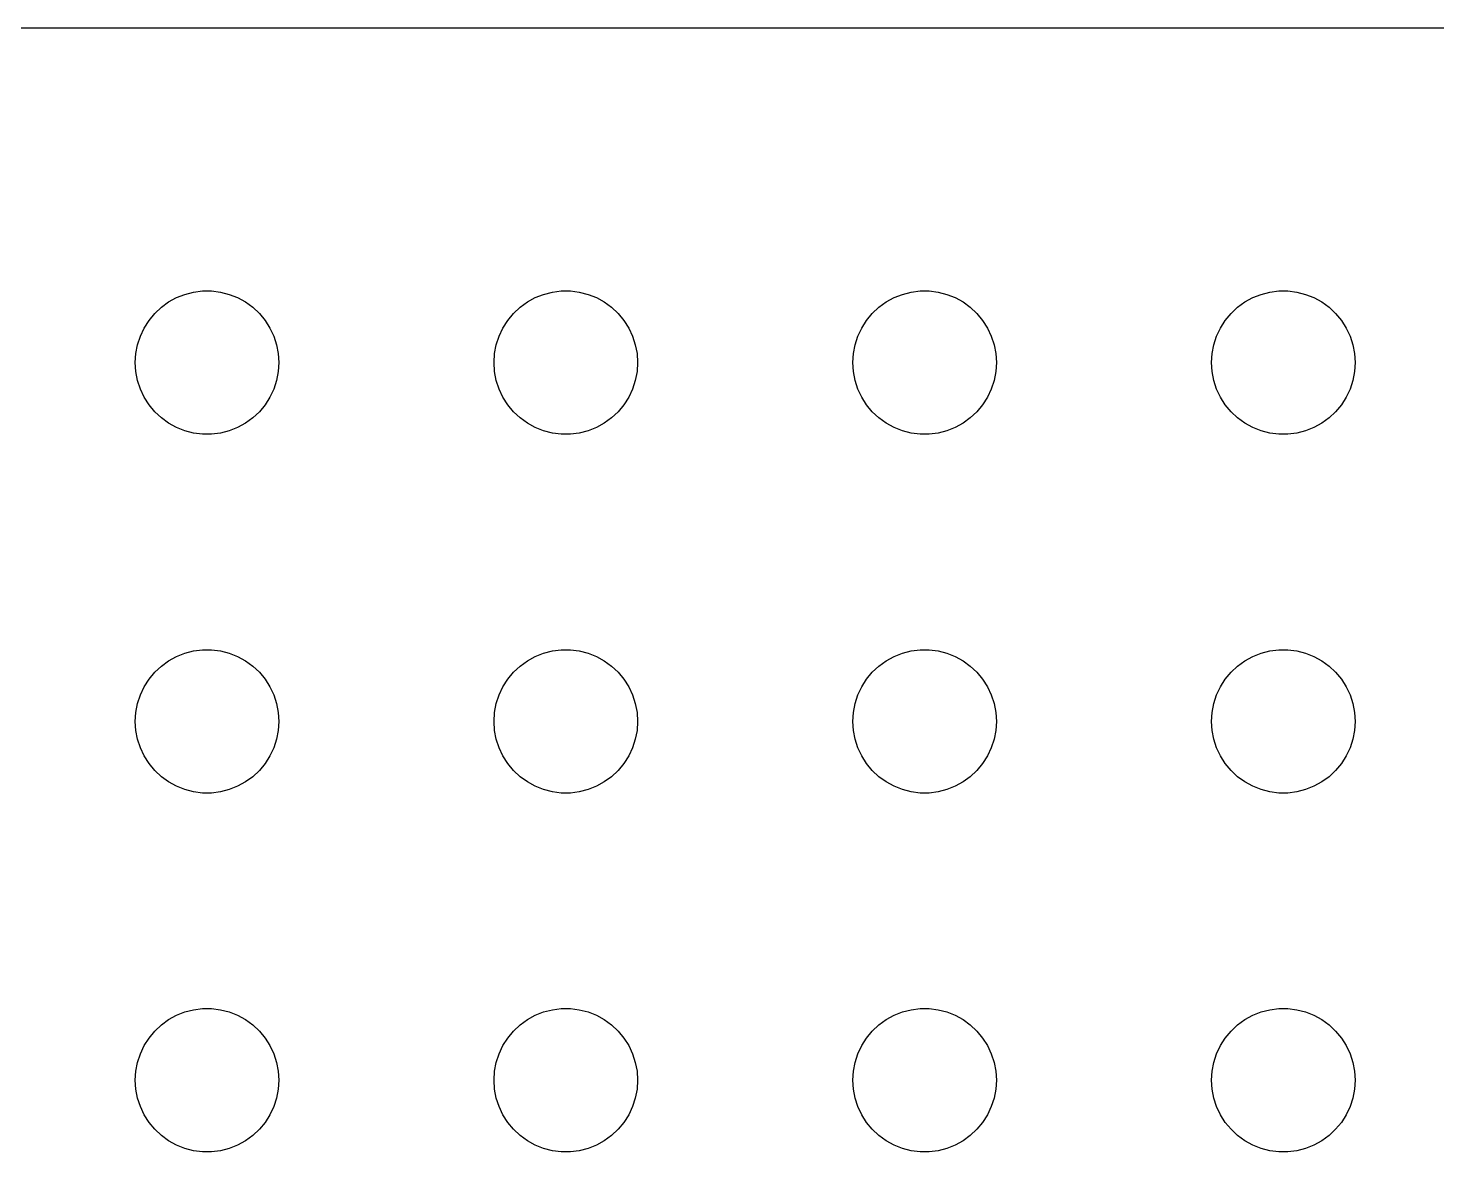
# Model space of a CAD drawing. Header units: metres. Extents: x -112 to 112, y -44 to 44.
# Drawn here: x -3.74 to 25.71, y 21 to 44.49 of the extents above; entities that cross this region are included whole.
import ezdxf

# ---------------------------------------------------------------- set-up
doc = ezdxf.new("R2010")
doc.units = ezdxf.units.M

msp = doc.modelspace()

# ---------------------------------------------------------------- linework, layer by layer
for p, q in [((107.314, 44.4901), (-107.314, 44.4901)), ((-0.638657, 38.8572), (-0.463516, 38.9266)), ((-0.463516, 38.9266), (-0.281067, 38.9734)), ((-0.281067, 38.9734), (-0.094177, 38.997)), ((-0.094177, 38.997), (0.094177, 38.997)), ((0.094177, 38.997), (0.281067, 38.9734)), ((0.281067, 38.9734), (0.463516, 38.9266)), ((0.463516, 38.9266), (0.638657, 38.8572)), ((6.86133, 38.8572), (7.03647, 38.9266)), ((7.03647, 38.9266), (7.21892, 38.9734)), ((7.21892, 38.9734), (7.40581, 38.997)), ((7.40581, 38.997), (7.59418, 38.997)), ((7.59418, 38.997), (7.78107, 38.9734)), ((7.78107, 38.9734), (7.96352, 38.9266)), ((7.96352, 38.9266), (8.13866, 38.8572)), ((14.3613, 38.8572), (14.5365, 38.9266)), ((14.5365, 38.9266), (14.7189, 38.9734)), ((14.7189, 38.9734), (14.9058, 38.997)), ((14.9058, 38.997), (15.0942, 38.997)), ((15.0942, 38.997), (15.2811, 38.9734)), ((15.2811, 38.9734), (15.4635, 38.9266)), ((15.4635, 38.9266), (15.6387, 38.8572)), ((21.8613, 38.8572), (22.0365, 38.9266)), ((22.0365, 38.9266), (22.2189, 38.9734)), ((22.2189, 38.9734), (22.4058, 38.997)), ((22.4058, 38.997), (22.5942, 38.997)), ((22.5942, 38.997), (22.7811, 38.9734)), ((22.7811, 38.9734), (22.9635, 38.9266)), ((22.9635, 38.9266), (23.1387, 38.8572)), ((-1.09344, 38.5268), (-0.956131, 38.6558)), ((-0.956131, 38.6558), (-0.803726, 38.7665)), ((-0.803726, 38.7665), (-0.638657, 38.8572)), ((0.638657, 38.8572), (0.803726, 38.7665)), ((0.803726, 38.7665), (0.956131, 38.6558)), ((0.956131, 38.6558), (1.09344, 38.5268)), ((6.40654, 38.5268), (6.54385, 38.6558)), ((6.54385, 38.6558), (6.69626, 38.7665)), ((6.69626, 38.7665), (6.86133, 38.8572)), ((8.13866, 38.8572), (8.30373, 38.7665)), ((8.30373, 38.7665), (8.45613, 38.6558)), ((8.45613, 38.6558), (8.59344, 38.5268)), ((13.9065, 38.5268), (14.0439, 38.6558)), ((14.0439, 38.6558), (14.1963, 38.7665)), ((14.1963, 38.7665), (14.3613, 38.8572)), ((15.6387, 38.8572), (15.8037, 38.7665)), ((15.8037, 38.7665), (15.9561, 38.6558)), ((15.9561, 38.6558), (16.0934, 38.5268)), ((21.4065, 38.5268), (21.5439, 38.6558)), ((21.5439, 38.6558), (21.6963, 38.7665)), ((21.6963, 38.7665), (21.8613, 38.8572)), ((23.1387, 38.8572), (23.3037, 38.7665)), ((23.3037, 38.7665), (23.4561, 38.6558)), ((23.4561, 38.6558), (23.5934, 38.5268)), ((-1.31445, 38.2226), (-1.21352, 38.3817)), ((-1.21352, 38.3817), (-1.09344, 38.5268)), ((1.09344, 38.5268), (1.21352, 38.3817)), ((1.21352, 38.3817), (1.31445, 38.2226)), ((6.18553, 38.2226), (6.28647, 38.3817)), ((6.28647, 38.3817), (6.40654, 38.5268)), ((8.59344, 38.5268), (8.71352, 38.3817)), ((8.71352, 38.3817), (8.81445, 38.2226)), ((13.6855, 38.2226), (13.7865, 38.3817)), ((13.7865, 38.3817), (13.9065, 38.5268)), ((16.0934, 38.5268), (16.2135, 38.3817)), ((16.2135, 38.3817), (16.3145, 38.2226)), ((21.1855, 38.2226), (21.2865, 38.3817)), ((21.2865, 38.3817), (21.4065, 38.5268)), ((23.5934, 38.5268), (23.7135, 38.3817)), ((23.7135, 38.3817), (23.8145, 38.2226)), ((-1.45287, 37.873), (-1.39465, 38.0522)), ((-1.39465, 38.0522), (-1.31445, 38.2226)), ((1.31445, 38.2226), (1.39465, 38.0522)), ((1.39465, 38.0522), (1.45287, 37.873)), ((6.04712, 37.873), (6.10533, 38.0522)), ((6.10533, 38.0522), (6.18553, 38.2226)), ((8.81445, 38.2226), (8.89465, 38.0522)), ((8.89465, 38.0522), (8.95287, 37.873)), ((13.5471, 37.873), (13.6053, 38.0522)), ((13.6053, 38.0522), (13.6855, 38.2226)), ((16.3145, 38.2226), (16.3947, 38.0522)), ((16.3947, 38.0522), (16.4529, 37.873)), ((21.0471, 37.873), (21.1053, 38.0522)), ((21.1053, 38.0522), (21.1855, 38.2226)), ((23.8145, 38.2226), (23.8947, 38.0522)), ((23.8947, 38.0522), (23.9529, 37.873)), ((-1.48816, 37.688), (-1.45287, 37.873)), ((1.45287, 37.873), (1.48816, 37.688)), ((6.01183, 37.688), (6.04712, 37.873)), ((8.95287, 37.873), (8.98816, 37.688)), ((13.5118, 37.688), (13.5471, 37.873)), ((16.4529, 37.873), (16.4882, 37.688)), ((21.0118, 37.688), (21.0471, 37.873)), ((23.9529, 37.873), (23.9882, 37.688)), ((-1.5, 37.5), (-1.48816, 37.688)), ((-1.48816, 37.312), (-1.5, 37.5)), ((1.48816, 37.688), (1.5, 37.5)), ((1.5, 37.5), (1.48816, 37.312)), ((6, 37.5), (6.01183, 37.688)), ((6.01183, 37.312), (6, 37.5)), ((8.98816, 37.688), (9, 37.5)), ((9, 37.5), (8.98816, 37.312)), ((13.5, 37.5), (13.5118, 37.688)), ((13.5118, 37.312), (13.5, 37.5)), ((16.4882, 37.688), (16.5, 37.5)), ((16.5, 37.5), (16.4882, 37.312)), ((21, 37.5), (21.0118, 37.688)), ((21.0118, 37.312), (21, 37.5)), ((23.9882, 37.688), (24, 37.5)), ((24, 37.5), (23.9882, 37.312)), ((-1.45287, 37.127), (-1.48816, 37.312)), ((-1.39465, 36.9478), (-1.45287, 37.127)), ((1.45287, 37.127), (1.39465, 36.9478)), ((1.48816, 37.312), (1.45287, 37.127)), ((6.04712, 37.127), (6.01183, 37.312)), ((6.10533, 36.9478), (6.04712, 37.127)), ((8.95287, 37.127), (8.89465, 36.9478)), ((8.98816, 37.312), (8.95287, 37.127)), ((13.5471, 37.127), (13.5118, 37.312)), ((13.6053, 36.9478), (13.5471, 37.127)), ((16.4529, 37.127), (16.3947, 36.9478)), ((16.4882, 37.312), (16.4529, 37.127)), ((21.0471, 37.127), (21.0118, 37.312)), ((21.1053, 36.9478), (21.0471, 37.127)), ((23.9529, 37.127), (23.8947, 36.9478)), ((23.9882, 37.312), (23.9529, 37.127)), ((-1.31445, 36.7774), (-1.39465, 36.9478)), ((1.39465, 36.9478), (1.31445, 36.7774)), ((6.18553, 36.7774), (6.10533, 36.9478)), ((8.89465, 36.9478), (8.81445, 36.7774)), ((13.6855, 36.7774), (13.6053, 36.9478)), ((16.3947, 36.9478), (16.3145, 36.7774)), ((21.1855, 36.7774), (21.1053, 36.9478)), ((23.8947, 36.9478), (23.8145, 36.7774)), ((-1.21352, 36.6183), (-1.31445, 36.7774)), ((-1.09344, 36.4732), (-1.21352, 36.6183)), ((1.21352, 36.6183), (1.09344, 36.4732)), ((1.31445, 36.7774), (1.21352, 36.6183)), ((6.28647, 36.6183), (6.18553, 36.7774)), ((6.40654, 36.4732), (6.28647, 36.6183)), ((8.71352, 36.6183), (8.59344, 36.4732)), ((8.81445, 36.7774), (8.71352, 36.6183)), ((13.7865, 36.6183), (13.6855, 36.7774)), ((13.9065, 36.4732), (13.7865, 36.6183)), ((16.2135, 36.6183), (16.0934, 36.4732)), ((16.3145, 36.7774), (16.2135, 36.6183)), ((21.2865, 36.6183), (21.1855, 36.7774)), ((21.4065, 36.4732), (21.2865, 36.6183)), ((23.7135, 36.6183), (23.5934, 36.4732)), ((23.8145, 36.7774), (23.7135, 36.6183)), ((-0.956131, 36.3442), (-1.09344, 36.4732)), ((-0.803726, 36.2335), (-0.956131, 36.3442)), ((-0.638657, 36.1428), (-0.803726, 36.2335)), ((0.803726, 36.2335), (0.638657, 36.1428)), ((0.956131, 36.3442), (0.803726, 36.2335)), ((1.09344, 36.4732), (0.956131, 36.3442)), ((6.54385, 36.3442), (6.40654, 36.4732)), ((6.69626, 36.2335), (6.54385, 36.3442)), ((6.86133, 36.1428), (6.69626, 36.2335)), ((8.30373, 36.2335), (8.13866, 36.1428)), ((8.45613, 36.3442), (8.30373, 36.2335)), ((8.59344, 36.4732), (8.45613, 36.3442)), ((14.0439, 36.3442), (13.9065, 36.4732)), ((14.1963, 36.2335), (14.0439, 36.3442)), ((14.3613, 36.1428), (14.1963, 36.2335)), ((15.8037, 36.2335), (15.6387, 36.1428)), ((15.9561, 36.3442), (15.8037, 36.2335)), ((16.0934, 36.4732), (15.9561, 36.3442)), ((21.5439, 36.3442), (21.4065, 36.4732)), ((21.6963, 36.2335), (21.5439, 36.3442)), ((21.8613, 36.1428), (21.6963, 36.2335)), ((23.3037, 36.2335), (23.1387, 36.1428)), ((23.4561, 36.3442), (23.3037, 36.2335)), ((23.5934, 36.4732), (23.4561, 36.3442)), ((-0.463516, 36.0734), (-0.638657, 36.1428)), ((-0.281067, 36.0266), (-0.463516, 36.0734)), ((-0.094177, 36.003), (-0.281067, 36.0266)), ((0.094177, 36.003), (-0.094177, 36.003)), ((0.281067, 36.0266), (0.094177, 36.003)), ((0.463516, 36.0734), (0.281067, 36.0266)), ((0.638657, 36.1428), (0.463516, 36.0734)), ((7.03647, 36.0734), (6.86133, 36.1428)), ((7.21892, 36.0266), (7.03647, 36.0734)), ((7.40581, 36.003), (7.21892, 36.0266)), ((7.59418, 36.003), (7.40581, 36.003)), ((7.78107, 36.0266), (7.59418, 36.003)), ((7.96352, 36.0734), (7.78107, 36.0266)), ((8.13866, 36.1428), (7.96352, 36.0734)), ((14.5365, 36.0734), (14.3613, 36.1428)), ((14.7189, 36.0266), (14.5365, 36.0734)), ((14.9058, 36.003), (14.7189, 36.0266)), ((15.0942, 36.003), (14.9058, 36.003)), ((15.2811, 36.0266), (15.0942, 36.003)), ((15.4635, 36.0734), (15.2811, 36.0266)), ((15.6387, 36.1428), (15.4635, 36.0734)), ((22.0365, 36.0734), (21.8613, 36.1428)), ((22.2189, 36.0266), (22.0365, 36.0734)), ((22.4058, 36.003), (22.2189, 36.0266)), ((22.5942, 36.003), (22.4058, 36.003)), ((22.7811, 36.0266), (22.5942, 36.003)), ((22.9635, 36.0734), (22.7811, 36.0266)), ((23.1387, 36.1428), (22.9635, 36.0734)), ((-0.956131, 31.1558), (-0.803726, 31.2665)), ((-0.803726, 31.2665), (-0.638657, 31.3572)), ((-0.638657, 31.3572), (-0.463516, 31.4266)), ((-0.463516, 31.4266), (-0.281067, 31.4734)), ((-0.281067, 31.4734), (-0.094177, 31.497)), ((-0.094177, 31.497), (0.094177, 31.497)), ((0.094177, 31.497), (0.281067, 31.4734)), ((0.281067, 31.4734), (0.463516, 31.4266)), ((0.463516, 31.4266), (0.638657, 31.3572)), ((0.638657, 31.3572), (0.803726, 31.2665)), ((0.803726, 31.2665), (0.956131, 31.1558)), ((6.54385, 31.1558), (6.69626, 31.2665)), ((6.69626, 31.2665), (6.86133, 31.3572)), ((6.86133, 31.3572), (7.03647, 31.4266)), ((7.03647, 31.4266), (7.21892, 31.4734)), ((7.21892, 31.4734), (7.40581, 31.497)), ((7.40581, 31.497), (7.59418, 31.497)), ((7.59418, 31.497), (7.78107, 31.4734)), ((7.78107, 31.4734), (7.96352, 31.4266)), ((7.96352, 31.4266), (8.13866, 31.3572)), ((8.13866, 31.3572), (8.30373, 31.2665)), ((8.30373, 31.2665), (8.45613, 31.1558)), ((14.0439, 31.1558), (14.1963, 31.2665)), ((14.1963, 31.2665), (14.3613, 31.3572)), ((14.3613, 31.3572), (14.5365, 31.4266)), ((14.5365, 31.4266), (14.7189, 31.4734)), ((14.7189, 31.4734), (14.9058, 31.497)), ((14.9058, 31.497), (15.0942, 31.497)), ((15.0942, 31.497), (15.2811, 31.4734)), ((15.2811, 31.4734), (15.4635, 31.4266)), ((15.4635, 31.4266), (15.6387, 31.3572)), ((15.6387, 31.3572), (15.8037, 31.2665)), ((15.8037, 31.2665), (15.9561, 31.1558)), ((21.5439, 31.1558), (21.6963, 31.2665)), ((21.6963, 31.2665), (21.8613, 31.3572)), ((21.8613, 31.3572), (22.0365, 31.4266)), ((22.0365, 31.4266), (22.2189, 31.4734)), ((22.2189, 31.4734), (22.4058, 31.497)), ((22.4058, 31.497), (22.5942, 31.497)), ((22.5942, 31.497), (22.7811, 31.4734)), ((22.7811, 31.4734), (22.9635, 31.4266)), ((22.9635, 31.4266), (23.1387, 31.3572)), ((23.1387, 31.3572), (23.3037, 31.2665)), ((23.3037, 31.2665), (23.4561, 31.1558)), ((-1.21352, 30.8817), (-1.09344, 31.0268)), ((-1.09344, 31.0268), (-0.956131, 31.1558)), ((0.956131, 31.1558), (1.09344, 31.0268)), ((1.09344, 31.0268), (1.21352, 30.8817)), ((6.28647, 30.8817), (6.40654, 31.0268)), ((6.40654, 31.0268), (6.54385, 31.1558)), ((8.45613, 31.1558), (8.59344, 31.0268)), ((8.59344, 31.0268), (8.71352, 30.8817)), ((13.7865, 30.8817), (13.9065, 31.0268)), ((13.9065, 31.0268), (14.0439, 31.1558)), ((15.9561, 31.1558), (16.0934, 31.0268)), ((16.0934, 31.0268), (16.2135, 30.8817)), ((21.2865, 30.8817), (21.4065, 31.0268)), ((21.4065, 31.0268), (21.5439, 31.1558)), ((23.4561, 31.1558), (23.5934, 31.0268)), ((23.5934, 31.0268), (23.7135, 30.8817)), ((-1.39465, 30.5522), (-1.31445, 30.7226)), ((-1.31445, 30.7226), (-1.21352, 30.8817)), ((1.21352, 30.8817), (1.31445, 30.7226)), ((1.31445, 30.7226), (1.39465, 30.5522)), ((6.10533, 30.5522), (6.18553, 30.7226)), ((6.18553, 30.7226), (6.28647, 30.8817)), ((8.71352, 30.8817), (8.81445, 30.7226)), ((8.81445, 30.7226), (8.89465, 30.5522)), ((13.6053, 30.5522), (13.6855, 30.7226)), ((13.6855, 30.7226), (13.7865, 30.8817)), ((16.2135, 30.8817), (16.3145, 30.7226)), ((16.3145, 30.7226), (16.3947, 30.5522)), ((21.1053, 30.5522), (21.1855, 30.7226)), ((21.1855, 30.7226), (21.2865, 30.8817)), ((23.7135, 30.8817), (23.8145, 30.7226)), ((23.8145, 30.7226), (23.8947, 30.5522)), ((-1.48816, 30.188), (-1.45287, 30.373)), ((-1.45287, 30.373), (-1.39465, 30.5522)), ((1.39465, 30.5522), (1.45287, 30.373)), ((1.45287, 30.373), (1.48816, 30.188)), ((6.01183, 30.188), (6.04712, 30.373)), ((6.04712, 30.373), (6.10533, 30.5522)), ((8.89465, 30.5522), (8.95287, 30.373)), ((8.95287, 30.373), (8.98816, 30.188)), ((13.5118, 30.188), (13.5471, 30.373)), ((13.5471, 30.373), (13.6053, 30.5522)), ((16.3947, 30.5522), (16.4529, 30.373)), ((16.4529, 30.373), (16.4882, 30.188)), ((21.0118, 30.188), (21.0471, 30.373)), ((21.0471, 30.373), (21.1053, 30.5522)), ((23.8947, 30.5522), (23.9529, 30.373)), ((23.9529, 30.373), (23.9882, 30.188)), ((-1.5, 30), (-1.48816, 30.188)), ((1.48816, 30.188), (1.5, 30)), ((6, 30), (6.01183, 30.188)), ((8.98816, 30.188), (9, 30)), ((13.5, 30), (13.5118, 30.188)), ((16.4882, 30.188), (16.5, 30)), ((21, 30), (21.0118, 30.188)), ((23.9882, 30.188), (24, 30)), ((-1.48816, 29.812), (-1.5, 30)), ((-1.45287, 29.627), (-1.48816, 29.812)), ((1.48816, 29.812), (1.45287, 29.627)), ((1.5, 30), (1.48816, 29.812)), ((6.01183, 29.812), (6, 30)), ((6.04712, 29.627), (6.01183, 29.812)), ((8.98816, 29.812), (8.95287, 29.627)), ((9, 30), (8.98816, 29.812)), ((13.5118, 29.812), (13.5, 30)), ((13.5471, 29.627), (13.5118, 29.812)), ((16.4882, 29.812), (16.4529, 29.627)), ((16.5, 30), (16.4882, 29.812)), ((21.0118, 29.812), (21, 30)), ((21.0471, 29.627), (21.0118, 29.812)), ((23.9882, 29.812), (23.9529, 29.627)), ((24, 30), (23.9882, 29.812)), ((-1.39465, 29.4478), (-1.45287, 29.627)), ((1.45287, 29.627), (1.39465, 29.4478)), ((6.10533, 29.4478), (6.04712, 29.627)), ((8.95287, 29.627), (8.89465, 29.4478)), ((13.6053, 29.4478), (13.5471, 29.627)), ((16.4529, 29.627), (16.3947, 29.4478)), ((21.1053, 29.4478), (21.0471, 29.627)), ((23.9529, 29.627), (23.8947, 29.4478)), ((-1.31445, 29.2774), (-1.39465, 29.4478)), ((-1.21352, 29.1183), (-1.31445, 29.2774)), ((1.31445, 29.2774), (1.21352, 29.1183)), ((1.39465, 29.4478), (1.31445, 29.2774)), ((6.18553, 29.2774), (6.10533, 29.4478)), ((6.28647, 29.1183), (6.18553, 29.2774)), ((8.81445, 29.2774), (8.71352, 29.1183)), ((8.89465, 29.4478), (8.81445, 29.2774)), ((13.6855, 29.2774), (13.6053, 29.4478)), ((13.7865, 29.1183), (13.6855, 29.2774)), ((16.3145, 29.2774), (16.2135, 29.1183)), ((16.3947, 29.4478), (16.3145, 29.2774)), ((21.1855, 29.2774), (21.1053, 29.4478)), ((21.2865, 29.1183), (21.1855, 29.2774)), ((23.8145, 29.2774), (23.7135, 29.1183)), ((23.8947, 29.4478), (23.8145, 29.2774)), ((-1.09344, 28.9732), (-1.21352, 29.1183)), ((-0.956131, 28.8442), (-1.09344, 28.9732)), ((1.09344, 28.9732), (0.956131, 28.8442)), ((1.21352, 29.1183), (1.09344, 28.9732)), ((6.40654, 28.9732), (6.28647, 29.1183)), ((6.54385, 28.8442), (6.40654, 28.9732)), ((8.59344, 28.9732), (8.45613, 28.8442)), ((8.71352, 29.1183), (8.59344, 28.9732)), ((13.9065, 28.9732), (13.7865, 29.1183)), ((14.0439, 28.8442), (13.9065, 28.9732)), ((16.0934, 28.9732), (15.9561, 28.8442)), ((16.2135, 29.1183), (16.0934, 28.9732)), ((21.4065, 28.9732), (21.2865, 29.1183)), ((21.5439, 28.8442), (21.4065, 28.9732)), ((23.5934, 28.9732), (23.4561, 28.8442)), ((23.7135, 29.1183), (23.5934, 28.9732)), ((-0.803726, 28.7335), (-0.956131, 28.8442)), ((-0.638657, 28.6427), (-0.803726, 28.7335)), ((-0.463516, 28.5734), (-0.638657, 28.6427)), ((-0.281067, 28.5266), (-0.463516, 28.5734)), ((0.463516, 28.5734), (0.281067, 28.5266)), ((0.638657, 28.6427), (0.463516, 28.5734)), ((0.803726, 28.7335), (0.638657, 28.6427)), ((0.956131, 28.8442), (0.803726, 28.7335)), ((6.69626, 28.7335), (6.54385, 28.8442)), ((6.86133, 28.6427), (6.69626, 28.7335)), ((7.03647, 28.5734), (6.86133, 28.6427)), ((7.21892, 28.5266), (7.03647, 28.5734)), ((7.96352, 28.5734), (7.78107, 28.5266)), ((8.13866, 28.6427), (7.96352, 28.5734)), ((8.30373, 28.7335), (8.13866, 28.6427)), ((8.45613, 28.8442), (8.30373, 28.7335)), ((14.1963, 28.7335), (14.0439, 28.8442)), ((14.3613, 28.6427), (14.1963, 28.7335)), ((14.5365, 28.5734), (14.3613, 28.6427)), ((14.7189, 28.5266), (14.5365, 28.5734)), ((15.4635, 28.5734), (15.2811, 28.5266)), ((15.6387, 28.6427), (15.4635, 28.5734)), ((15.8037, 28.7335), (15.6387, 28.6427)), ((15.9561, 28.8442), (15.8037, 28.7335)), ((21.6963, 28.7335), (21.5439, 28.8442)), ((21.8613, 28.6427), (21.6963, 28.7335)), ((22.0365, 28.5734), (21.8613, 28.6427)), ((22.2189, 28.5266), (22.0365, 28.5734)), ((22.9635, 28.5734), (22.7811, 28.5266)), ((23.1387, 28.6427), (22.9635, 28.5734)), ((23.3037, 28.7335), (23.1387, 28.6427)), ((23.4561, 28.8442), (23.3037, 28.7335)), ((-0.094177, 28.503), (-0.281067, 28.5266)), ((0.094177, 28.503), (-0.094177, 28.503)), ((0.281067, 28.5266), (0.094177, 28.503)), ((7.40581, 28.503), (7.21892, 28.5266)), ((7.59418, 28.503), (7.40581, 28.503)), ((7.78107, 28.5266), (7.59418, 28.503)), ((14.9058, 28.503), (14.7189, 28.5266)), ((15.0942, 28.503), (14.9058, 28.503)), ((15.2811, 28.5266), (15.0942, 28.503)), ((22.4058, 28.503), (22.2189, 28.5266)), ((22.5942, 28.503), (22.4058, 28.503)), ((22.7811, 28.5266), (22.5942, 28.503)), ((-0.803726, 23.7665), (-0.638657, 23.8572)), ((-0.638657, 23.8572), (-0.463516, 23.9266)), ((-0.463516, 23.9266), (-0.281067, 23.9734)), ((-0.281067, 23.9734), (-0.094177, 23.997)), ((-0.094177, 23.997), (0.094177, 23.997)), ((0.094177, 23.997), (0.281067, 23.9734)), ((0.281067, 23.9734), (0.463516, 23.9266)), ((0.463516, 23.9266), (0.638657, 23.8572)), ((0.638657, 23.8572), (0.803726, 23.7665)), ((6.69626, 23.7665), (6.86133, 23.8572)), ((6.86133, 23.8572), (7.03647, 23.9266)), ((7.03647, 23.9266), (7.21892, 23.9734)), ((7.21892, 23.9734), (7.40581, 23.997)), ((7.40581, 23.997), (7.59418, 23.997)), ((7.59418, 23.997), (7.78107, 23.9734)), ((7.78107, 23.9734), (7.96352, 23.9266)), ((7.96352, 23.9266), (8.13866, 23.8572)), ((8.13866, 23.8572), (8.30373, 23.7665)), ((14.1963, 23.7665), (14.3613, 23.8572)), ((14.3613, 23.8572), (14.5365, 23.9266)), ((14.5365, 23.9266), (14.7189, 23.9734)), ((14.7189, 23.9734), (14.9058, 23.997)), ((14.9058, 23.997), (15.0942, 23.997)), ((15.0942, 23.997), (15.2811, 23.9734)), ((15.2811, 23.9734), (15.4635, 23.9266)), ((15.4635, 23.9266), (15.6387, 23.8572)), ((15.6387, 23.8572), (15.8037, 23.7665)), ((21.6963, 23.7665), (21.8613, 23.8572)), ((21.8613, 23.8572), (22.0365, 23.9266)), ((22.0365, 23.9266), (22.2189, 23.9734)), ((22.2189, 23.9734), (22.4058, 23.997)), ((22.4058, 23.997), (22.5942, 23.997)), ((22.5942, 23.997), (22.7811, 23.9734)), ((22.7811, 23.9734), (22.9635, 23.9266)), ((22.9635, 23.9266), (23.1387, 23.8572)), ((23.1387, 23.8572), (23.3037, 23.7665)), ((-1.09344, 23.5268), (-0.956131, 23.6558)), ((-0.956131, 23.6558), (-0.803726, 23.7665)), ((0.803726, 23.7665), (0.956131, 23.6558)), ((0.956131, 23.6558), (1.09344, 23.5268)), ((6.40654, 23.5268), (6.54385, 23.6558)), ((6.54385, 23.6558), (6.69626, 23.7665)), ((8.30373, 23.7665), (8.45613, 23.6558)), ((8.45613, 23.6558), (8.59344, 23.5268)), ((13.9065, 23.5268), (14.0439, 23.6558)), ((14.0439, 23.6558), (14.1963, 23.7665)), ((15.8037, 23.7665), (15.9561, 23.6558)), ((15.9561, 23.6558), (16.0934, 23.5268)), ((21.4065, 23.5268), (21.5439, 23.6558)), ((21.5439, 23.6558), (21.6963, 23.7665)), ((23.3037, 23.7665), (23.4561, 23.6558)), ((23.4561, 23.6558), (23.5934, 23.5268)), ((-1.31445, 23.2226), (-1.21352, 23.3817)), ((-1.21352, 23.3817), (-1.09344, 23.5268)), ((1.09344, 23.5268), (1.21352, 23.3817)), ((1.21352, 23.3817), (1.31445, 23.2226)), ((6.18553, 23.2226), (6.28647, 23.3817)), ((6.28647, 23.3817), (6.40654, 23.5268)), ((8.59344, 23.5268), (8.71352, 23.3817)), ((8.71352, 23.3817), (8.81445, 23.2226)), ((13.6855, 23.2226), (13.7865, 23.3817)), ((13.7865, 23.3817), (13.9065, 23.5268)), ((16.0934, 23.5268), (16.2135, 23.3817)), ((16.2135, 23.3817), (16.3145, 23.2226)), ((21.1855, 23.2226), (21.2865, 23.3817)), ((21.2865, 23.3817), (21.4065, 23.5268)), ((23.5934, 23.5268), (23.7135, 23.3817)), ((23.7135, 23.3817), (23.8145, 23.2226)), ((-1.45287, 22.873), (-1.39465, 23.0522)), ((-1.39465, 23.0522), (-1.31445, 23.2226)), ((1.31445, 23.2226), (1.39465, 23.0522)), ((1.39465, 23.0522), (1.45287, 22.873)), ((6.04712, 22.873), (6.10533, 23.0522)), ((6.10533, 23.0522), (6.18553, 23.2226)), ((8.81445, 23.2226), (8.89465, 23.0522)), ((8.89465, 23.0522), (8.95287, 22.873)), ((13.5471, 22.873), (13.6053, 23.0522)), ((13.6053, 23.0522), (13.6855, 23.2226)), ((16.3145, 23.2226), (16.3947, 23.0522)), ((16.3947, 23.0522), (16.4529, 22.873)), ((21.0471, 22.873), (21.1053, 23.0522)), ((21.1053, 23.0522), (21.1855, 23.2226)), ((23.8145, 23.2226), (23.8947, 23.0522)), ((23.8947, 23.0522), (23.9529, 22.873)), ((-1.5, 22.5), (-1.48816, 22.688)), ((-1.48816, 22.688), (-1.45287, 22.873)), ((1.45287, 22.873), (1.48816, 22.688)), ((1.48816, 22.688), (1.5, 22.5)), ((6, 22.5), (6.01183, 22.688)), ((6.01183, 22.688), (6.04712, 22.873)), ((8.95287, 22.873), (8.98816, 22.688)), ((8.98816, 22.688), (9, 22.5)), ((13.5, 22.5), (13.5118, 22.688)), ((13.5118, 22.688), (13.5471, 22.873)), ((16.4529, 22.873), (16.4882, 22.688)), ((16.4882, 22.688), (16.5, 22.5)), ((21, 22.5), (21.0118, 22.688)), ((21.0118, 22.688), (21.0471, 22.873)), ((23.9529, 22.873), (23.9882, 22.688)), ((23.9882, 22.688), (24, 22.5)), ((-1.48816, 22.312), (-1.5, 22.5)), ((1.5, 22.5), (1.48816, 22.312)), ((6.01183, 22.312), (6, 22.5)), ((9, 22.5), (8.98816, 22.312)), ((13.5118, 22.312), (13.5, 22.5)), ((16.5, 22.5), (16.4882, 22.312)), ((21.0118, 22.312), (21, 22.5)), ((24, 22.5), (23.9882, 22.312)), ((-1.45287, 22.127), (-1.48816, 22.312)), ((-1.39465, 21.9478), (-1.45287, 22.127)), ((1.45287, 22.127), (1.39465, 21.9478)), ((1.48816, 22.312), (1.45287, 22.127)), ((6.04712, 22.127), (6.01183, 22.312)), ((6.10533, 21.9478), (6.04712, 22.127)), ((8.95287, 22.127), (8.89465, 21.9478)), ((8.98816, 22.312), (8.95287, 22.127)), ((13.5471, 22.127), (13.5118, 22.312)), ((13.6053, 21.9478), (13.5471, 22.127)), ((16.4529, 22.127), (16.3947, 21.9478)), ((16.4882, 22.312), (16.4529, 22.127)), ((21.0471, 22.127), (21.0118, 22.312)), ((21.1053, 21.9478), (21.0471, 22.127)), ((23.9529, 22.127), (23.8947, 21.9478)), ((23.9882, 22.312), (23.9529, 22.127)), ((-1.31445, 21.7774), (-1.39465, 21.9478)), ((1.39465, 21.9478), (1.31445, 21.7774)), ((6.18553, 21.7774), (6.10533, 21.9478)), ((8.89465, 21.9478), (8.81445, 21.7774)), ((13.6855, 21.7774), (13.6053, 21.9478)), ((16.3947, 21.9478), (16.3145, 21.7774)), ((21.1855, 21.7774), (21.1053, 21.9478)), ((23.8947, 21.9478), (23.8145, 21.7774)), ((-1.21352, 21.6183), (-1.31445, 21.7774)), ((-1.09344, 21.4732), (-1.21352, 21.6183)), ((1.21352, 21.6183), (1.09344, 21.4732)), ((1.31445, 21.7774), (1.21352, 21.6183)), ((6.28647, 21.6183), (6.18553, 21.7774)), ((6.40654, 21.4732), (6.28647, 21.6183)), ((8.71352, 21.6183), (8.59344, 21.4732)), ((8.81445, 21.7774), (8.71352, 21.6183)), ((13.7865, 21.6183), (13.6855, 21.7774)), ((13.9065, 21.4732), (13.7865, 21.6183)), ((16.2135, 21.6183), (16.0934, 21.4732)), ((16.3145, 21.7774), (16.2135, 21.6183)), ((21.2865, 21.6183), (21.1855, 21.7774)), ((21.4065, 21.4732), (21.2865, 21.6183)), ((23.7135, 21.6183), (23.5934, 21.4732)), ((23.8145, 21.7774), (23.7135, 21.6183)), ((-0.956131, 21.3442), (-1.09344, 21.4732)), ((-0.803726, 21.2335), (-0.956131, 21.3442)), ((-0.638657, 21.1427), (-0.803726, 21.2335)), ((0.803726, 21.2335), (0.638657, 21.1427)), ((0.956131, 21.3442), (0.803726, 21.2335)), ((1.09344, 21.4732), (0.956131, 21.3442)), ((6.54385, 21.3442), (6.40654, 21.4732)), ((6.69626, 21.2335), (6.54385, 21.3442)), ((6.86133, 21.1427), (6.69626, 21.2335)), ((8.30373, 21.2335), (8.13866, 21.1427)), ((8.45613, 21.3442), (8.30373, 21.2335)), ((8.59344, 21.4732), (8.45613, 21.3442)), ((14.0439, 21.3442), (13.9065, 21.4732)), ((14.1963, 21.2335), (14.0439, 21.3442)), ((14.3613, 21.1427), (14.1963, 21.2335)), ((15.8037, 21.2335), (15.6387, 21.1427)), ((15.9561, 21.3442), (15.8037, 21.2335)), ((16.0934, 21.4732), (15.9561, 21.3442)), ((21.5439, 21.3442), (21.4065, 21.4732)), ((21.6963, 21.2335), (21.5439, 21.3442)), ((21.8613, 21.1427), (21.6963, 21.2335)), ((23.3037, 21.2335), (23.1387, 21.1427)), ((23.4561, 21.3442), (23.3037, 21.2335)), ((23.5934, 21.4732), (23.4561, 21.3442)), ((-0.463516, 21.0734), (-0.638657, 21.1427)), ((-0.281067, 21.0266), (-0.463516, 21.0734)), ((-0.094177, 21.003), (-0.281067, 21.0266)), ((0.094177, 21.003), (-0.094177, 21.003)), ((0.281067, 21.0266), (0.094177, 21.003)), ((0.463516, 21.0734), (0.281067, 21.0266)), ((0.638657, 21.1427), (0.463516, 21.0734)), ((7.03647, 21.0734), (6.86133, 21.1427)), ((7.21892, 21.0266), (7.03647, 21.0734)), ((7.40581, 21.003), (7.21892, 21.0266)), ((7.59418, 21.003), (7.40581, 21.003)), ((7.78107, 21.0266), (7.59418, 21.003)), ((7.96352, 21.0734), (7.78107, 21.0266)), ((8.13866, 21.1427), (7.96352, 21.0734)), ((14.5365, 21.0734), (14.3613, 21.1427)), ((14.7189, 21.0266), (14.5365, 21.0734)), ((14.9058, 21.003), (14.7189, 21.0266)), ((15.0942, 21.003), (14.9058, 21.003)), ((15.2811, 21.0266), (15.0942, 21.003)), ((15.4635, 21.0734), (15.2811, 21.0266)), ((15.6387, 21.1427), (15.4635, 21.0734)), ((22.0365, 21.0734), (21.8613, 21.1427)), ((22.2189, 21.0266), (22.0365, 21.0734)), ((22.4058, 21.003), (22.2189, 21.0266)), ((22.5942, 21.003), (22.4058, 21.003)), ((22.7811, 21.0266), (22.5942, 21.003)), ((22.9635, 21.0734), (22.7811, 21.0266)), ((23.1387, 21.1427), (22.9635, 21.0734))]:
    msp.add_line(p, q)

doc.saveas('drawing.dxf')
